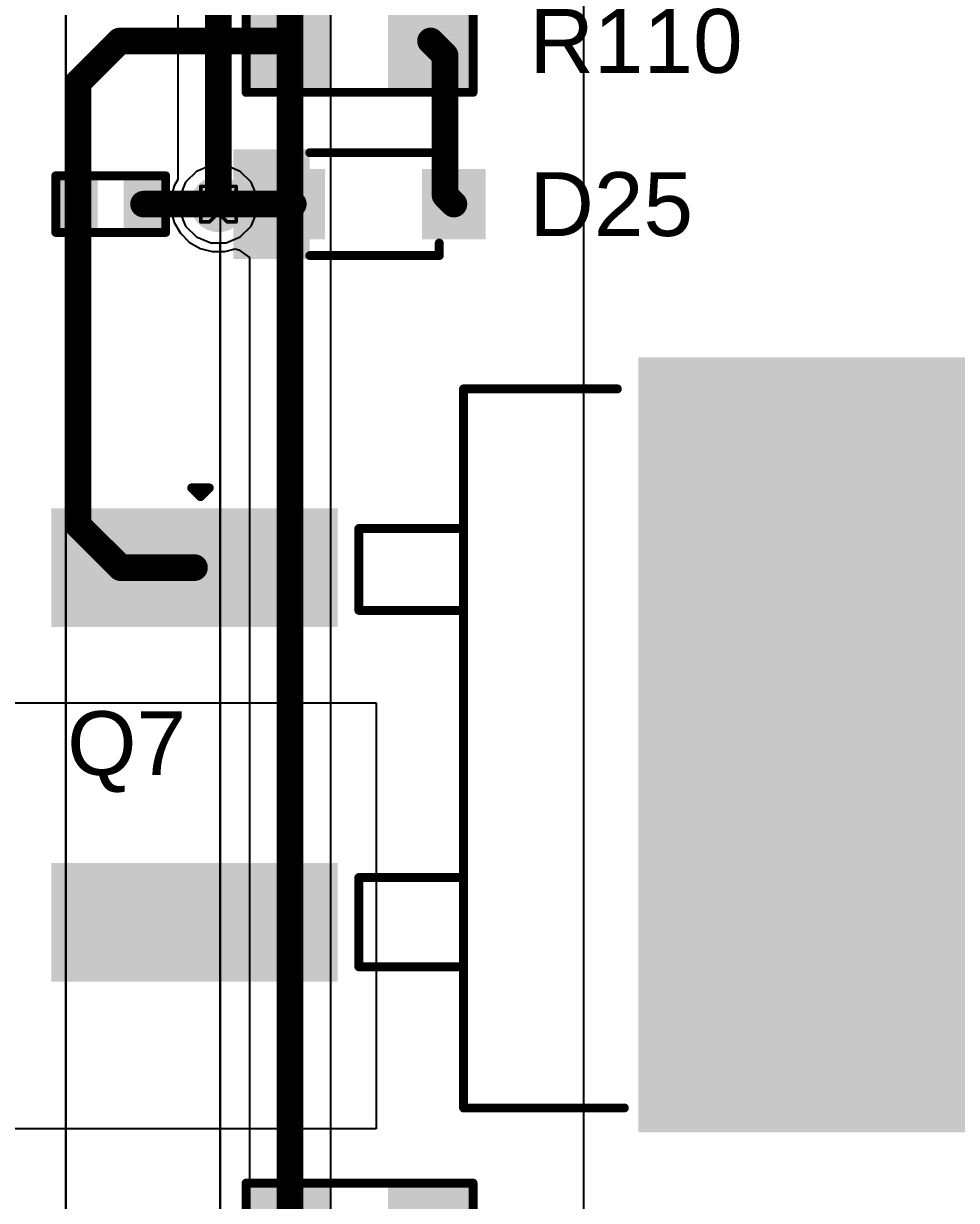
# Model space of a CAD drawing. Header units: inches. Extents: x 0 to 5379, y 0 to 5429.
# Drawn here: x 48.04 to 61.4, y 33.43 to 50.29 of the extents above; entities that cross this region are included whole.
import ezdxf

# ---------------------------------------------------------------- set-up
doc = ezdxf.new("R2010")
doc.units = ezdxf.units.IN
for name, color, linetype in [('Bottom Layer', 5, 'Continuous'), ('Bottom Solder', 6, 'Continuous'), ('Drill Drawing', 1, 'Continuous'), ('GND01', 16, 'Continuous'), ('GND02', 76, 'Continuous'), ('PWR', 156, 'Continuous'), ('SIG 01', 90, 'Continuous'), ('Top Layer', 1, 'Continuous'), ('Top Overlay', 2, 'Continuous'), ('Top Paste', 8, 'Continuous'), ('Top Solder', 216, 'Continuous'), ('Via Holes', 16, 'Continuous')]:
    doc.layers.add(name, color=color, linetype=linetype)
doc.styles.add('Arial', font='', dxfattribs={"height": 0.2})
doc.styles.get('Arial').set_extended_font_data('Arial')

# ---------------------------------------------------------------- blocks, each defined once
blk = doc.blocks.new('SOD_323_80')
at = {"layer": 'Top Layer'}
for points in [[(-0.75, -0.45), (-1.55, -0.45), (-1.55, 0.45), (-0.75, 0.45)], [(1.55, -0.45), (0.75, -0.45), (0.75, 0.45), (1.55, 0.45)]]:
    blk.add_hatch(color=1, dxfattribs=at).paths.add_polyline_path(points)
at = {"layer": 'Top Overlay'}
for points in [[(-2.007, 0.482), (-0.914, 0.482), (-0.914, 0.787), (-2.007, 0.787)], [(-2.007, -0.508), (-1.575, -0.508), (-1.575, 0.508), (-2.007, 0.508)], [(-2.007, -0.788), (-0.914, -0.788), (-0.914, -0.483), (-2.007, -0.483)]]:
    blk.add_hatch(color=2, dxfattribs=at).paths.add_polyline_path(points)
at = {"layer": 'Top Paste'}
for points in [[(-0.75, -0.45), (-1.55, -0.45), (-1.55, 0.45), (-0.75, 0.45)], [(1.55, -0.45), (0.75, -0.45), (0.75, 0.45), (1.55, 0.45)]]:
    blk.add_hatch(color=8, dxfattribs=at).paths.add_polyline_path(points)
at = {"layer": 'Top Solder'}
for points in [[(-0.695, -0.505), (-1.605, -0.505), (-1.605, 0.505), (-0.695, 0.505)], [(1.605, -0.505), (0.695, -0.505), (0.695, 0.505), (1.605, 0.505)]]:
    blk.add_hatch(color=216, dxfattribs=at).paths.add_polyline_path(points)
at = {"layer": 'Top Overlay'}
for points in [[(-0.914, 0.737, 0.127, 0.127, 0), (0.94, 0.737, 0.127, 0.127, 0)], [(0.94, 0.559, 0.127, 0.127, 0), (0.94, 0.737, 0.127, 0.127, 0)], [(0.94, -0.737, 0.127, 0.127, 0), (0.94, -0.559, 0.127, 0.127, 0)], [(-0.914, -0.737, 0.127, 0.127, 0), (0.94, -0.737, 0.127, 0.127, 0)]]:
    blk.add_lwpolyline(points, format="xyseb", dxfattribs=at)
for points in [[(-0.946, 0.737, 0.0635, 0.0635, 1), (-0.883, 0.737, 0.0635, 0.0635, 1)], [(0.908, 0.737, 0.0635, 0.0635, 1), (0.972, 0.737, 0.0635, 0.0635, 1)], [(0.908, 0.737, 0.0635, 0.0635, 1), (0.972, 0.737, 0.0635, 0.0635, 1)], [(0.908, 0.559, 0.0635, 0.0635, 1), (0.972, 0.559, 0.0635, 0.0635, 1)], [(0.908, -0.559, 0.0635, 0.0635, 1), (0.972, -0.559, 0.0635, 0.0635, 1)], [(-0.946, -0.737, 0.0635, 0.0635, 1), (-0.883, -0.737, 0.0635, 0.0635, 1)], [(0.908, -0.737, 0.0635, 0.0635, 1), (0.972, -0.737, 0.0635, 0.0635, 1)], [(0.908, -0.737, 0.0635, 0.0635, 1), (0.972, -0.737, 0.0635, 0.0635, 1)]]:
    blk.add_lwpolyline(points, format="xyseb", close=True, dxfattribs=at)
blk = doc.blocks.new('H2PAK_2_81')
at = {"layer": 'Top Layer'}
for points in [[(-5.5, 0.828), (-5.5, 10.328), (5.5, 10.328), (5.5, 0.828)], [(-3.34, -3.578), (-1.74, -3.578), (-1.74, -7.578), (-3.34, -7.578)], [(1.74, -3.578), (3.34, -3.578), (3.34, -7.578), (1.74, -7.578)]]:
    blk.add_hatch(color=1, dxfattribs=at).paths.add_polyline_path(points)
at = {"layer": 'Top Paste'}
for points in [[(-5.5, 0.828), (-5.5, 10.328), (5.5, 10.328), (5.5, 0.828)], [(-3.34, -3.578), (-1.74, -3.578), (-1.74, -7.578), (-3.34, -7.578)], [(1.74, -3.578), (3.34, -3.578), (3.34, -7.578), (1.74, -7.578)]]:
    blk.add_hatch(color=8, dxfattribs=at).paths.add_polyline_path(points)
at = {"layer": 'Top Solder'}
for points in [[(-5.551, 0.778), (-5.551, 10.379), (5.551, 10.379), (5.551, 0.778)], [(-3.391, -3.528), (-1.689, -3.528), (-1.689, -7.629), (-3.391, -7.629)], [(1.689, -3.528), (3.391, -3.528), (3.391, -7.629), (1.689, -7.629)]]:
    blk.add_hatch(color=216, dxfattribs=at).paths.add_polyline_path(points)
at = {"layer": 'Top Overlay'}
for points in [[(-5.1, -1.725, 0.127, 0.127, 0), (-5.1, 0.478, 0.127, 0.127, 0)], [(5.2, -1.725, 0.127, 0.127, 0), (5.2, 0.578, 0.127, 0.127, 0)], [(5.2, -1.725, 0.127, 0.127, 0), (-5.1, -1.725, 0.127, 0.127, 0)], [(-3.1, -3.225, 0.127, 0.127, 0), (-3.1, -1.725, 0.127, 0.127, 0)], [(-3.07, -1.725, 0.127, 0.127, 0), (-3.1, -1.725, 0.127, 0.127, 0)], [(-1.927, -3.225, 0.127, 0.127, 0), (-1.927, -1.725, 0.127, 0.127, 0)], [(1.9, -3.225, 0.127, 0.127, 0), (1.9, -1.725, 0.127, 0.127, 0)], [(1.959, -1.725, 0.127, 0.127, 0), (1.9, -1.725, 0.127, 0.127, 0)], [(3.178, -3.225, 0.127, 0.127, 0), (3.178, -1.725, 0.127, 0.127, 0)], [(-1.927, -3.225, 0.127, 0.127, 0), (-3.1, -3.225, 0.127, 0.127, 0)], [(3.178, -3.225, 0.127, 0.127, 0), (1.9, -3.225, 0.127, 0.127, 0)], [(-3.556, -5.493, 0.127, 0.127, 0), (-3.683, -5.366, 0.127, 0.127, 0)], [(-3.683, -5.62, 0.127, 0.127, 0), (-3.683, -5.366, 0.127, 0.127, 0)], [(-3.683, -5.62, 0.127, 0.127, 0), (-3.556, -5.493, 0.127, 0.127, 0)]]:
    blk.add_lwpolyline(points, format="xyseb", dxfattribs=at)
for points in [[(-5.132, 0.478, 0.0635, 0.0635, 1), (-5.068, 0.478, 0.0635, 0.0635, 1)], [(5.168, 0.578, 0.0635, 0.0635, 1), (5.232, 0.578, 0.0635, 0.0635, 1)], [(-5.132, -1.725, 0.0635, 0.0635, 1), (-5.068, -1.725, 0.0635, 0.0635, 1)], [(-5.132, -1.725, 0.0635, 0.0635, 1), (-5.068, -1.725, 0.0635, 0.0635, 1)], [(-3.132, -1.725, 0.0635, 0.0635, 1), (-3.068, -1.725, 0.0635, 0.0635, 1)], [(-3.132, -1.725, 0.0635, 0.0635, 1), (-3.068, -1.725, 0.0635, 0.0635, 1)], [(-3.102, -1.725, 0.0635, 0.0635, 1), (-3.039, -1.725, 0.0635, 0.0635, 1)], [(-1.959, -1.725, 0.0635, 0.0635, 1), (-1.896, -1.725, 0.0635, 0.0635, 1)], [(1.868, -1.725, 0.0635, 0.0635, 1), (1.932, -1.725, 0.0635, 0.0635, 1)], [(1.868, -1.725, 0.0635, 0.0635, 1), (1.932, -1.725, 0.0635, 0.0635, 1)], [(1.927, -1.725, 0.0635, 0.0635, 1), (1.99, -1.725, 0.0635, 0.0635, 1)], [(3.146, -1.725, 0.0635, 0.0635, 1), (3.21, -1.725, 0.0635, 0.0635, 1)], [(5.168, -1.725, 0.0635, 0.0635, 1), (5.232, -1.725, 0.0635, 0.0635, 1)], [(5.168, -1.725, 0.0635, 0.0635, 1), (5.232, -1.725, 0.0635, 0.0635, 1)], [(-3.132, -3.225, 0.0635, 0.0635, 1), (-3.068, -3.225, 0.0635, 0.0635, 1)], [(-3.132, -3.225, 0.0635, 0.0635, 1), (-3.068, -3.225, 0.0635, 0.0635, 1)], [(-1.959, -3.225, 0.0635, 0.0635, 1), (-1.896, -3.225, 0.0635, 0.0635, 1)], [(-1.959, -3.225, 0.0635, 0.0635, 1), (-1.896, -3.225, 0.0635, 0.0635, 1)], [(1.868, -3.225, 0.0635, 0.0635, 1), (1.932, -3.225, 0.0635, 0.0635, 1)], [(1.868, -3.225, 0.0635, 0.0635, 1), (1.932, -3.225, 0.0635, 0.0635, 1)], [(3.146, -3.225, 0.0635, 0.0635, 1), (3.21, -3.225, 0.0635, 0.0635, 1)], [(3.146, -3.225, 0.0635, 0.0635, 1), (3.21, -3.225, 0.0635, 0.0635, 1)], [(-3.714, -5.366, 0.0635, 0.0635, 1), (-3.651, -5.366, 0.0635, 0.0635, 1)], [(-3.714, -5.366, 0.0635, 0.0635, 1), (-3.651, -5.366, 0.0635, 0.0635, 1)], [(-3.714, -5.62, 0.0635, 0.0635, 1), (-3.651, -5.62, 0.0635, 0.0635, 1)], [(-3.714, -5.62, 0.0635, 0.0635, 1), (-3.651, -5.62, 0.0635, 0.0635, 1)], [(-3.587, -5.493, 0.0635, 0.0635, 1), (-3.524, -5.493, 0.0635, 0.0635, 1)], [(-3.587, -5.493, 0.0635, 0.0635, 1), (-3.524, -5.493, 0.0635, 0.0635, 1)]]:
    blk.add_lwpolyline(points, format="xyseb", close=True, dxfattribs=at)
blk = doc.blocks.new('R___0805_82')
at = {"layer": 'Top Layer'}
for points in [[(-1.524, 0.635), (-0.508, 0.635), (-0.508, -0.635), (-1.524, -0.635)], [(0.508, 0.635), (1.524, 0.635), (1.524, -0.635), (0.508, -0.635)]]:
    blk.add_hatch(color=1, dxfattribs=at).paths.add_polyline_path(points)
at = {"layer": 'Top Paste'}
for points in [[(-1.524, 0.635), (-0.508, 0.635), (-0.508, -0.635), (-1.524, -0.635)], [(0.508, 0.635), (1.524, 0.635), (1.524, -0.635), (0.508, -0.635)]]:
    blk.add_hatch(color=8, dxfattribs=at).paths.add_polyline_path(points)
at = {"layer": 'Top Solder'}
for points in [[(-1.6256, 0.7366), (-0.4064, 0.7366), (-0.4064, -0.7366), (-1.6256, -0.7366)], [(0.4064, 0.7366), (1.6256, 0.7366), (1.6256, -0.7366), (0.4064, -0.7366)]]:
    blk.add_hatch(color=216, dxfattribs=at).paths.add_polyline_path(points)
at = {"layer": 'Top Overlay'}
for points in [[(1.6256, 0.7366, 0.127, 0.127, 0), (-1.6256, 0.7366, 0.127, 0.127, 0)], [(-1.6256, 0.7366, 0.127, 0.127, 0), (-1.6256, -0.7366, 0.127, 0.127, 0)], [(1.6256, 0.7366, 0.127, 0.127, 0), (1.6256, -0.7366, 0.127, 0.127, 0)], [(1.6256, -0.7366, 0.127, 0.127, 0), (-1.6256, -0.7366, 0.127, 0.127, 0)]]:
    blk.add_lwpolyline(points, format="xyseb", dxfattribs=at)
for points in [[(-1.65735, 0.7366, 0.0635, 0.0635, 1), (-1.59385, 0.7366, 0.0635, 0.0635, 1)], [(-1.65735, 0.7366, 0.0635, 0.0635, 1), (-1.59385, 0.7366, 0.0635, 0.0635, 1)], [(1.59385, 0.7366, 0.0635, 0.0635, 1), (1.65735, 0.7366, 0.0635, 0.0635, 1)], [(1.59385, 0.7366, 0.0635, 0.0635, 1), (1.65735, 0.7366, 0.0635, 0.0635, 1)], [(-1.65735, -0.7366, 0.0635, 0.0635, 1), (-1.59385, -0.7366, 0.0635, 0.0635, 1)], [(-1.65735, -0.7366, 0.0635, 0.0635, 1), (-1.59385, -0.7366, 0.0635, 0.0635, 1)], [(1.59385, -0.7366, 0.0635, 0.0635, 1), (1.65735, -0.7366, 0.0635, 0.0635, 1)], [(1.59385, -0.7366, 0.0635, 0.0635, 1), (1.65735, -0.7366, 0.0635, 0.0635, 1)]]:
    blk.add_lwpolyline(points, format="xyseb", close=True, dxfattribs=at)
blk = doc.blocks.new('R___0402_83')
at = {"layer": 'Top Layer'}
for points in [[(-0.699, -0.318), (-0.699, 0.318), (-0.241, 0.318), (-0.241, -0.318)], [(0.241, -0.318), (0.241, 0.318), (0.699, 0.318), (0.699, -0.318)]]:
    blk.add_hatch(color=1, dxfattribs=at).paths.add_polyline_path(points)
at = {"layer": 'Top Paste'}
for points in [[(-0.699, -0.318), (-0.699, 0.318), (-0.241, 0.318), (-0.241, -0.318)], [(0.241, -0.318), (0.241, 0.318), (0.699, 0.318), (0.699, -0.318)]]:
    blk.add_hatch(color=8, dxfattribs=at).paths.add_polyline_path(points)
at = {"layer": 'Top Solder'}
for points in [[(-0.754, -0.373), (-0.754, 0.373), (-0.186, 0.373), (-0.186, -0.373)], [(0.186, -0.373), (0.186, 0.373), (0.754, 0.373), (0.754, -0.373)]]:
    blk.add_hatch(color=216, dxfattribs=at).paths.add_polyline_path(points)
at = {"layer": 'Top Overlay'}
for points in [[(0.787, 0.406, 0.127, 0.127, 0), (-0.787, 0.406, 0.127, 0.127, 0)], [(-0.787, 0.406, 0.127, 0.127, 0), (-0.787, -0.406, 0.127, 0.127, 0)], [(0.787, 0.406, 0.127, 0.127, 0), (0.787, -0.406, 0.127, 0.127, 0)], [(0.787, -0.406, 0.127, 0.127, 0), (-0.787, -0.406, 0.127, 0.127, 0)], [(0.813, -0.432, 0.00323, 0.00323, 0), (-0.813, -0.432, 0.00323, 0.00323, 0)]]:
    blk.add_lwpolyline(points, format="xyseb", dxfattribs=at)
for points in [[(-0.819, 0.406, 0.0635, 0.0635, 1), (-0.756, 0.406, 0.0635, 0.0635, 1)], [(-0.819, 0.406, 0.0635, 0.0635, 1), (-0.756, 0.406, 0.0635, 0.0635, 1)], [(0.756, 0.406, 0.0635, 0.0635, 1), (0.819, 0.406, 0.0635, 0.0635, 1)], [(0.756, 0.406, 0.0635, 0.0635, 1), (0.819, 0.406, 0.0635, 0.0635, 1)], [(-0.819, -0.406, 0.0635, 0.0635, 1), (-0.756, -0.406, 0.0635, 0.0635, 1)], [(-0.819, -0.406, 0.0635, 0.0635, 1), (-0.756, -0.406, 0.0635, 0.0635, 1)], [(-0.814, -0.432, 0.00161, 0.00161, 1), (-0.812, -0.432, 0.00161, 0.00161, 1)], [(0.756, -0.406, 0.0635, 0.0635, 1), (0.819, -0.406, 0.0635, 0.0635, 1)], [(0.756, -0.406, 0.0635, 0.0635, 1), (0.819, -0.406, 0.0635, 0.0635, 1)], [(0.812, -0.432, 0.00161, 0.00161, 1), (0.814, -0.432, 0.00161, 0.00161, 1)]]:
    blk.add_lwpolyline(points, format="xyseb", close=True, dxfattribs=at)
blk = doc.blocks.new('R___0805_630')
at = {"layer": 'Top Layer'}
for points in [[(-1.524, 0.635), (-0.508, 0.635), (-0.508, -0.635), (-1.524, -0.635)], [(0.508, 0.635), (1.524, 0.635), (1.524, -0.635), (0.508, -0.635)]]:
    blk.add_hatch(color=1, dxfattribs=at).paths.add_polyline_path(points)
at = {"layer": 'Top Paste'}
for points in [[(-1.524, 0.635), (-0.508, 0.635), (-0.508, -0.635), (-1.524, -0.635)], [(0.508, 0.635), (1.524, 0.635), (1.524, -0.635), (0.508, -0.635)]]:
    blk.add_hatch(color=8, dxfattribs=at).paths.add_polyline_path(points)
at = {"layer": 'Top Solder'}
for points in [[(-1.6256, 0.7366), (-0.4064, 0.7366), (-0.4064, -0.7366), (-1.6256, -0.7366)], [(0.4064, 0.7366), (1.6256, 0.7366), (1.6256, -0.7366), (0.4064, -0.7366)]]:
    blk.add_hatch(color=216, dxfattribs=at).paths.add_polyline_path(points)
at = {"layer": 'Top Overlay'}
for points in [[(1.6256, 0.7366, 0.127, 0.127, 0), (-1.6256, 0.7366, 0.127, 0.127, 0)], [(-1.6256, 0.7366, 0.127, 0.127, 0), (-1.6256, -0.7366, 0.127, 0.127, 0)], [(1.6256, 0.7366, 0.127, 0.127, 0), (1.6256, -0.7366, 0.127, 0.127, 0)], [(1.6256, -0.7366, 0.127, 0.127, 0), (-1.6256, -0.7366, 0.127, 0.127, 0)]]:
    blk.add_lwpolyline(points, format="xyseb", dxfattribs=at)
for points in [[(-1.65735, 0.7366, 0.0635, 0.0635, 1), (-1.59385, 0.7366, 0.0635, 0.0635, 1)], [(-1.65735, 0.7366, 0.0635, 0.0635, 1), (-1.59385, 0.7366, 0.0635, 0.0635, 1)], [(1.59385, 0.7366, 0.0635, 0.0635, 1), (1.65735, 0.7366, 0.0635, 0.0635, 1)], [(1.59385, 0.7366, 0.0635, 0.0635, 1), (1.65735, 0.7366, 0.0635, 0.0635, 1)], [(-1.65735, -0.7366, 0.0635, 0.0635, 1), (-1.59385, -0.7366, 0.0635, 0.0635, 1)], [(-1.65735, -0.7366, 0.0635, 0.0635, 1), (-1.59385, -0.7366, 0.0635, 0.0635, 1)], [(1.59385, -0.7366, 0.0635, 0.0635, 1), (1.65735, -0.7366, 0.0635, 0.0635, 1)], [(1.59385, -0.7366, 0.0635, 0.0635, 1), (1.65735, -0.7366, 0.0635, 0.0635, 1)]]:
    blk.add_lwpolyline(points, format="xyseb", close=True, dxfattribs=at)

msp = doc.modelspace()

# ---------------------------------------------------------------- hatches: boundary and pattern name
at = {"layer": 'Bottom Layer'}
h = msp.add_hatch(color=5, dxfattribs=at)
edge = h.paths.add_edge_path()
edge.add_arc((50.827, 47.705), 0.3, 0, 360)
at = {"layer": 'Bottom Solder'}
h = msp.add_hatch(color=6, dxfattribs=at)
edge = h.paths.add_edge_path()
edge.add_arc((50.827, 47.705), 0.402, 0, 360)
at = {"layer": 'GND01'}
h = msp.add_hatch(color=16, dxfattribs=at)
edge = h.paths.add_edge_path()
edge.add_arc((50.827, 47.705), 0.3, 0, 360)
at = {"layer": 'GND02'}
h = msp.add_hatch(color=76, dxfattribs=at)
edge = h.paths.add_edge_path()
edge.add_arc((50.827, 47.705), 0.3, 0, 360)
at = {"layer": 'PWR'}
h = msp.add_hatch(color=156, dxfattribs=at)
edge = h.paths.add_edge_path()
edge.add_arc((50.827, 47.705), 0.3, 0, 360)
at = {"layer": 'SIG 01'}
h = msp.add_hatch(color=90, dxfattribs=at)
edge = h.paths.add_edge_path()
edge.add_arc((50.827, 47.705), 0.3, 0, 360)
at = {"layer": 'Top Layer'}
h = msp.add_hatch(color=1, dxfattribs=at)
edge = h.paths.add_edge_path()
edge.add_arc((50.827, 47.705), 0.3, 0, 360)
at = {"layer": 'Top Solder'}
h = msp.add_hatch(color=216, dxfattribs=at)
edge = h.paths.add_edge_path()
edge.add_arc((50.827, 47.705), 0.402, 0, 360)
at = {"layer": 'Via Holes'}
h = msp.add_hatch(color=7, dxfattribs=at)
edge = h.paths.add_edge_path()
edge.add_arc((50.827, 47.705), 0.15, 0, 360)

# ---------------------------------------------------------------- linework, layer by layer
at = {"layer": 'Bottom Layer'}
for p, q in [((48.641, 0.388), (48.641, 62.456)), ((50.851, 61.694), (50.851, 0.388)), ((50.851, 48.259), (50.851, 61.694)), ((48.641, 50.597), (48.641, 10.492)), ((50.937, 48.259), (50.851, 48.259)), ((51.14, 48.174), (50.937, 48.259)), ((51.296, 48.019), (51.14, 48.174)), ((51.381, 47.815), (51.296, 48.019)), ((51.381, 47.595), (51.381, 47.815)), ((51.296, 47.391), (51.381, 47.595)), ((51.14, 47.235), (51.296, 47.391)), ((50.937, 47.151), (51.14, 47.235)), ((50.851, 31.161), (50.851, 47.151)), ((50.851, 47.151), (50.937, 47.151))]:
    msp.add_line(p, q, dxfattribs=at)
at = {"layer": 'Drill Drawing'}
for points in [[(50.573, 47.832, 0.0508, 0.0508, 0), (50.573, 47.959, 0.0508, 0.0508, 0)], [(50.573, 47.959, 0.0508, 0.0508, 0), (50.7, 47.959, 0.0508, 0.0508, 0)], [(50.7, 47.959, 0.0508, 0.0508, 0), (50.827, 47.832, 0.0508, 0.0508, 0)], [(50.827, 47.832, 0.0508, 0.0508, 0), (50.954, 47.959, 0.0508, 0.0508, 0)], [(50.954, 47.959, 0.0508, 0.0508, 0), (51.081, 47.959, 0.0508, 0.0508, 0)], [(51.081, 47.832, 0.0508, 0.0508, 0), (51.081, 47.959, 0.0508, 0.0508, 0)], [(50.573, 47.832, 0.0508, 0.0508, 0), (50.7, 47.705, 0.0508, 0.0508, 0)], [(50.573, 47.578, 0.0508, 0.0508, 0), (50.7, 47.705, 0.0508, 0.0508, 0)], [(50.954, 47.705, 0.0508, 0.0508, 0), (51.081, 47.832, 0.0508, 0.0508, 0)], [(50.954, 47.705, 0.0508, 0.0508, 0), (51.081, 47.578, 0.0508, 0.0508, 0)], [(50.573, 47.451, 0.0508, 0.0508, 0), (50.573, 47.578, 0.0508, 0.0508, 0)], [(50.7, 47.451, 0.0508, 0.0508, 0), (50.827, 47.578, 0.0508, 0.0508, 0)], [(50.827, 47.578, 0.0508, 0.0508, 0), (50.954, 47.451, 0.0508, 0.0508, 0)], [(51.081, 47.451, 0.0508, 0.0508, 0), (51.081, 47.578, 0.0508, 0.0508, 0)], [(50.573, 47.451, 0.0508, 0.0508, 0), (50.7, 47.451, 0.0508, 0.0508, 0)], [(50.954, 47.451, 0.0508, 0.0508, 0), (51.081, 47.451, 0.0508, 0.0508, 0)]]:
    msp.add_lwpolyline(points, format="xyseb", dxfattribs=at)
for points in [[(50.56, 47.959, 0.0254, 0.0254, 1), (50.585, 47.959, 0.0254, 0.0254, 1)], [(50.56, 47.959, 0.0254, 0.0254, 1), (50.585, 47.959, 0.0254, 0.0254, 1)], [(50.687, 47.959, 0.0254, 0.0254, 1), (50.712, 47.959, 0.0254, 0.0254, 1)], [(50.687, 47.959, 0.0254, 0.0254, 1), (50.712, 47.959, 0.0254, 0.0254, 1)], [(50.941, 47.959, 0.0254, 0.0254, 1), (50.966, 47.959, 0.0254, 0.0254, 1)], [(50.941, 47.959, 0.0254, 0.0254, 1), (50.966, 47.959, 0.0254, 0.0254, 1)], [(51.068, 47.959, 0.0254, 0.0254, 1), (51.093, 47.959, 0.0254, 0.0254, 1)], [(51.068, 47.959, 0.0254, 0.0254, 1), (51.093, 47.959, 0.0254, 0.0254, 1)], [(50.56, 47.832, 0.0254, 0.0254, 1), (50.585, 47.832, 0.0254, 0.0254, 1)], [(50.56, 47.832, 0.0254, 0.0254, 1), (50.585, 47.832, 0.0254, 0.0254, 1)], [(50.687, 47.705, 0.0254, 0.0254, 1), (50.712, 47.705, 0.0254, 0.0254, 1)], [(50.687, 47.705, 0.0254, 0.0254, 1), (50.712, 47.705, 0.0254, 0.0254, 1)], [(50.814, 47.832, 0.0254, 0.0254, 1), (50.839, 47.832, 0.0254, 0.0254, 1)], [(50.814, 47.832, 0.0254, 0.0254, 1), (50.839, 47.832, 0.0254, 0.0254, 1)], [(50.941, 47.705, 0.0254, 0.0254, 1), (50.966, 47.705, 0.0254, 0.0254, 1)], [(50.941, 47.705, 0.0254, 0.0254, 1), (50.966, 47.705, 0.0254, 0.0254, 1)], [(51.068, 47.832, 0.0254, 0.0254, 1), (51.093, 47.832, 0.0254, 0.0254, 1)], [(51.068, 47.832, 0.0254, 0.0254, 1), (51.093, 47.832, 0.0254, 0.0254, 1)], [(50.56, 47.578, 0.0254, 0.0254, 1), (50.585, 47.578, 0.0254, 0.0254, 1)], [(50.56, 47.578, 0.0254, 0.0254, 1), (50.585, 47.578, 0.0254, 0.0254, 1)], [(50.814, 47.578, 0.0254, 0.0254, 1), (50.839, 47.578, 0.0254, 0.0254, 1)], [(50.814, 47.578, 0.0254, 0.0254, 1), (50.839, 47.578, 0.0254, 0.0254, 1)], [(51.068, 47.578, 0.0254, 0.0254, 1), (51.093, 47.578, 0.0254, 0.0254, 1)], [(51.068, 47.578, 0.0254, 0.0254, 1), (51.093, 47.578, 0.0254, 0.0254, 1)], [(50.56, 47.451, 0.0254, 0.0254, 1), (50.585, 47.451, 0.0254, 0.0254, 1)], [(50.56, 47.451, 0.0254, 0.0254, 1), (50.585, 47.451, 0.0254, 0.0254, 1)], [(50.687, 47.451, 0.0254, 0.0254, 1), (50.712, 47.451, 0.0254, 0.0254, 1)], [(50.687, 47.451, 0.0254, 0.0254, 1), (50.712, 47.451, 0.0254, 0.0254, 1)], [(50.941, 47.451, 0.0254, 0.0254, 1), (50.966, 47.451, 0.0254, 0.0254, 1)], [(50.941, 47.451, 0.0254, 0.0254, 1), (50.966, 47.451, 0.0254, 0.0254, 1)], [(51.068, 47.451, 0.0254, 0.0254, 1), (51.093, 47.451, 0.0254, 0.0254, 1)], [(51.068, 47.451, 0.0254, 0.0254, 1), (51.093, 47.451, 0.0254, 0.0254, 1)]]:
    msp.add_lwpolyline(points, format="xyseb", close=True, dxfattribs=at)
at = {"layer": 'GND01'}
for p, q in [((50.716, 48.259), (50.513, 48.174)), ((50.937, 48.259), (50.716, 48.259)), ((51.14, 48.174), (50.937, 48.259)), ((50.513, 48.174), (50.357, 48.019)), ((51.296, 48.019), (51.14, 48.174)), ((50.357, 48.019), (50.273, 47.815)), ((51.381, 47.815), (51.296, 48.019)), ((50.273, 47.815), (50.273, 47.595)), ((51.381, 47.595), (51.381, 47.815)), ((50.273, 47.595), (50.357, 47.391)), ((51.296, 47.391), (51.381, 47.595)), ((50.357, 47.391), (50.513, 47.235)), ((51.14, 47.235), (51.296, 47.391)), ((50.513, 47.235), (50.716, 47.151)), ((50.937, 47.151), (51.14, 47.235)), ((50.716, 47.151), (50.937, 47.151))]:
    msp.add_line(p, q, dxfattribs=at)
at = {"layer": 'GND02'}
for p, q in [((50.716, 48.259), (50.513, 48.174)), ((50.937, 48.259), (50.716, 48.259)), ((51.14, 48.174), (50.937, 48.259)), ((50.513, 48.174), (50.357, 48.019)), ((51.296, 48.019), (51.14, 48.174)), ((50.357, 48.019), (50.273, 47.815)), ((51.381, 47.815), (51.296, 48.019)), ((50.273, 47.815), (50.273, 47.595)), ((51.381, 47.595), (51.381, 47.815)), ((50.273, 47.595), (50.357, 47.391)), ((51.296, 47.391), (51.381, 47.595)), ((50.357, 47.391), (50.513, 47.235)), ((51.14, 47.235), (51.296, 47.391)), ((50.513, 47.235), (50.716, 47.151)), ((50.937, 47.151), (51.14, 47.235)), ((50.716, 47.151), (50.937, 47.151))]:
    msp.add_line(p, q, dxfattribs=at)
at = {"layer": 'PWR'}
for p, q in [((50.716, 48.259), (50.513, 48.174)), ((50.937, 48.259), (50.716, 48.259)), ((51.14, 48.174), (50.937, 48.259)), ((50.513, 48.174), (50.357, 48.019)), ((51.296, 48.019), (51.14, 48.174)), ((50.357, 48.019), (50.273, 47.815)), ((51.381, 47.815), (51.296, 48.019)), ((50.273, 47.815), (50.273, 47.595)), ((51.381, 47.595), (51.381, 47.815)), ((50.273, 47.595), (50.357, 47.391)), ((51.296, 47.391), (51.381, 47.595)), ((50.357, 47.391), (50.513, 47.235)), ((51.14, 47.235), (51.296, 47.391)), ((50.513, 47.235), (50.716, 47.151)), ((50.937, 47.151), (51.14, 47.235)), ((50.716, 47.151), (50.937, 47.151))]:
    msp.add_line(p, q, dxfattribs=at)
at = {"layer": 'SIG 01'}
for p, q in [((50.244, 58.678), (50.244, 48.058)), ((52.435, 31.633), (52.435, 57.987)), ((50.244, 48.058), (50.192, 47.968)), ((50.192, 47.968), (50.146, 47.794)), ((50.146, 47.794), (50.146, 47.615)), ((50.146, 47.615), (50.192, 47.442)), ((50.192, 47.442), (50.282, 47.287)), ((50.282, 47.287), (50.408, 47.16)), ((50.408, 47.16), (50.564, 47.07)), ((50.564, 47.07), (50.737, 47.024)), ((50.916, 47.024), (51.067, 47.064)), ((51.067, 47.064), (51.12, 47.048)), ((51.12, 47.048), (51.27, 46.94)), ((50.737, 47.024), (50.916, 47.024)), ((51.27, 46.94), (51.27, 31.874))]:
    msp.add_line(p, q, dxfattribs=at)
for points in [[(50.827, 47.705, 0.381, 0.381, 0), (50.827, 58.678, 0.381, 0.381, 0)], [(51.853, 31.633, 0.381, 0.381, 0), (51.853, 58.228, 0.381, 0.381, 0)]]:
    msp.add_lwpolyline(points, format="xyseb", dxfattribs=at)
msp.add_lwpolyline([(50.731, 47.705, 0.191, 0.191, 1), (50.922, 47.705, 0.191, 0.191, 1)], format="xyseb", close=True, dxfattribs=at)
at = {"layer": 'Top Layer'}
for p, q in [((56.062, 14.605), (56.062, 62.952)), ((47.498, 40.56), (53.086, 40.56)), ((53.086, 40.56), (53.086, 34.458)), ((53.086, 34.458), (26.064, 34.458))]:
    msp.add_line(p, q, dxfattribs=at)
for points in [[(48.814, 49.445, 0.381, 0.381, 0), (49.411, 50.042, 0.381, 0.381, 0)], [(49.411, 50.042, 0.381, 0.381, 0), (51.832, 50.042, 0.381, 0.381, 0)], [(53.864, 50.042, 0.381, 0.381, 0), (54.072, 49.834, 0.381, 0.381, 0)], [(54.072, 47.832, 0.381, 0.381, 0), (54.072, 49.834, 0.381, 0.381, 0)], [(48.814, 47.705, 0.381, 0.381, 0), (48.814, 49.445, 0.381, 0.381, 0)], [(48.814, 43.107, 0.381, 0.381, 0), (48.814, 47.705, 0.381, 0.381, 0)], [(49.754, 47.705, 0.381, 0.381, 0), (50.827, 47.705, 0.381, 0.381, 0)], [(50.827, 47.705, 0.381, 0.381, 0), (51.899, 47.705, 0.381, 0.381, 0)], [(54.072, 47.832, 0.381, 0.381, 0), (54.199, 47.705, 0.381, 0.381, 0)], [(48.814, 43.107, 0.381, 0.381, 0), (49.424, 42.498, 0.381, 0.381, 0)], [(49.424, 42.498, 0.381, 0.381, 0), (50.484, 42.498, 0.381, 0.381, 0)]]:
    msp.add_lwpolyline(points, format="xyseb", dxfattribs=at)
for points in [[(49.316, 50.042, 0.191, 0.191, 1), (49.506, 50.042, 0.191, 0.191, 1)], [(49.316, 50.042, 0.191, 0.191, 1), (49.506, 50.042, 0.191, 0.191, 1)], [(51.737, 50.042, 0.191, 0.191, 1), (51.928, 50.042, 0.191, 0.191, 1)], [(53.769, 50.042, 0.191, 0.191, 1), (53.96, 50.042, 0.191, 0.191, 1)], [(53.977, 49.834, 0.191, 0.191, 1), (54.168, 49.834, 0.191, 0.191, 1)], [(53.977, 49.834, 0.191, 0.191, 1), (54.168, 49.834, 0.191, 0.191, 1)], [(48.719, 49.445, 0.191, 0.191, 1), (48.909, 49.445, 0.191, 0.191, 1)], [(48.719, 49.445, 0.191, 0.191, 1), (48.909, 49.445, 0.191, 0.191, 1)], [(48.719, 47.705, 0.191, 0.191, 1), (48.909, 47.705, 0.191, 0.191, 1)], [(48.719, 47.705, 0.191, 0.191, 1), (48.909, 47.705, 0.191, 0.191, 1)], [(49.659, 47.705, 0.191, 0.191, 1), (49.849, 47.705, 0.191, 0.191, 1)], [(50.731, 47.705, 0.191, 0.191, 1), (50.922, 47.705, 0.191, 0.191, 1)], [(50.731, 47.705, 0.191, 0.191, 1), (50.922, 47.705, 0.191, 0.191, 1)], [(51.804, 47.705, 0.191, 0.191, 1), (51.994, 47.705, 0.191, 0.191, 1)], [(53.977, 47.832, 0.191, 0.191, 1), (54.168, 47.832, 0.191, 0.191, 1)], [(53.977, 47.832, 0.191, 0.191, 1), (54.168, 47.832, 0.191, 0.191, 1)], [(54.104, 47.705, 0.191, 0.191, 1), (54.294, 47.705, 0.191, 0.191, 1)], [(48.719, 43.107, 0.191, 0.191, 1), (48.909, 43.107, 0.191, 0.191, 1)], [(48.719, 43.107, 0.191, 0.191, 1), (48.909, 43.107, 0.191, 0.191, 1)], [(49.328, 42.498, 0.191, 0.191, 1), (49.519, 42.498, 0.191, 0.191, 1)], [(49.328, 42.498, 0.191, 0.191, 1), (49.519, 42.498, 0.191, 0.191, 1)], [(50.389, 42.498, 0.191, 0.191, 1), (50.579, 42.498, 0.191, 0.191, 1)]]:
    msp.add_lwpolyline(points, format="xyseb", close=True, dxfattribs=at)

# ---------------------------------------------------------------- block references
for name, p, rotation in [('R___0805_82', (52.848, 50.042), 180), ('R___0402_83', (49.284, 47.705), 180), ('H2PAK_2_81', (56.062, 39.958), 270), ('R___0805_630', (52.848, 32.944), 180)]:
    msp.add_blockref(name, p, dxfattribs=dict(rotation=rotation))
msp.add_blockref('SOD_323_80', (53.049, 47.705))

# ---------------------------------------------------------------- texts
at = {"layer": 'Top Overlay', "style": 'Arial'}
for s, p in [('R110', (55.281, 49.585)), ('D25', (55.281, 47.248)), ('Q7', (48.66, 39.526))]:
    msp.add_text(s, height=0.9144, dxfattribs=at).set_placement(p)

doc.saveas('drawing.dxf')
